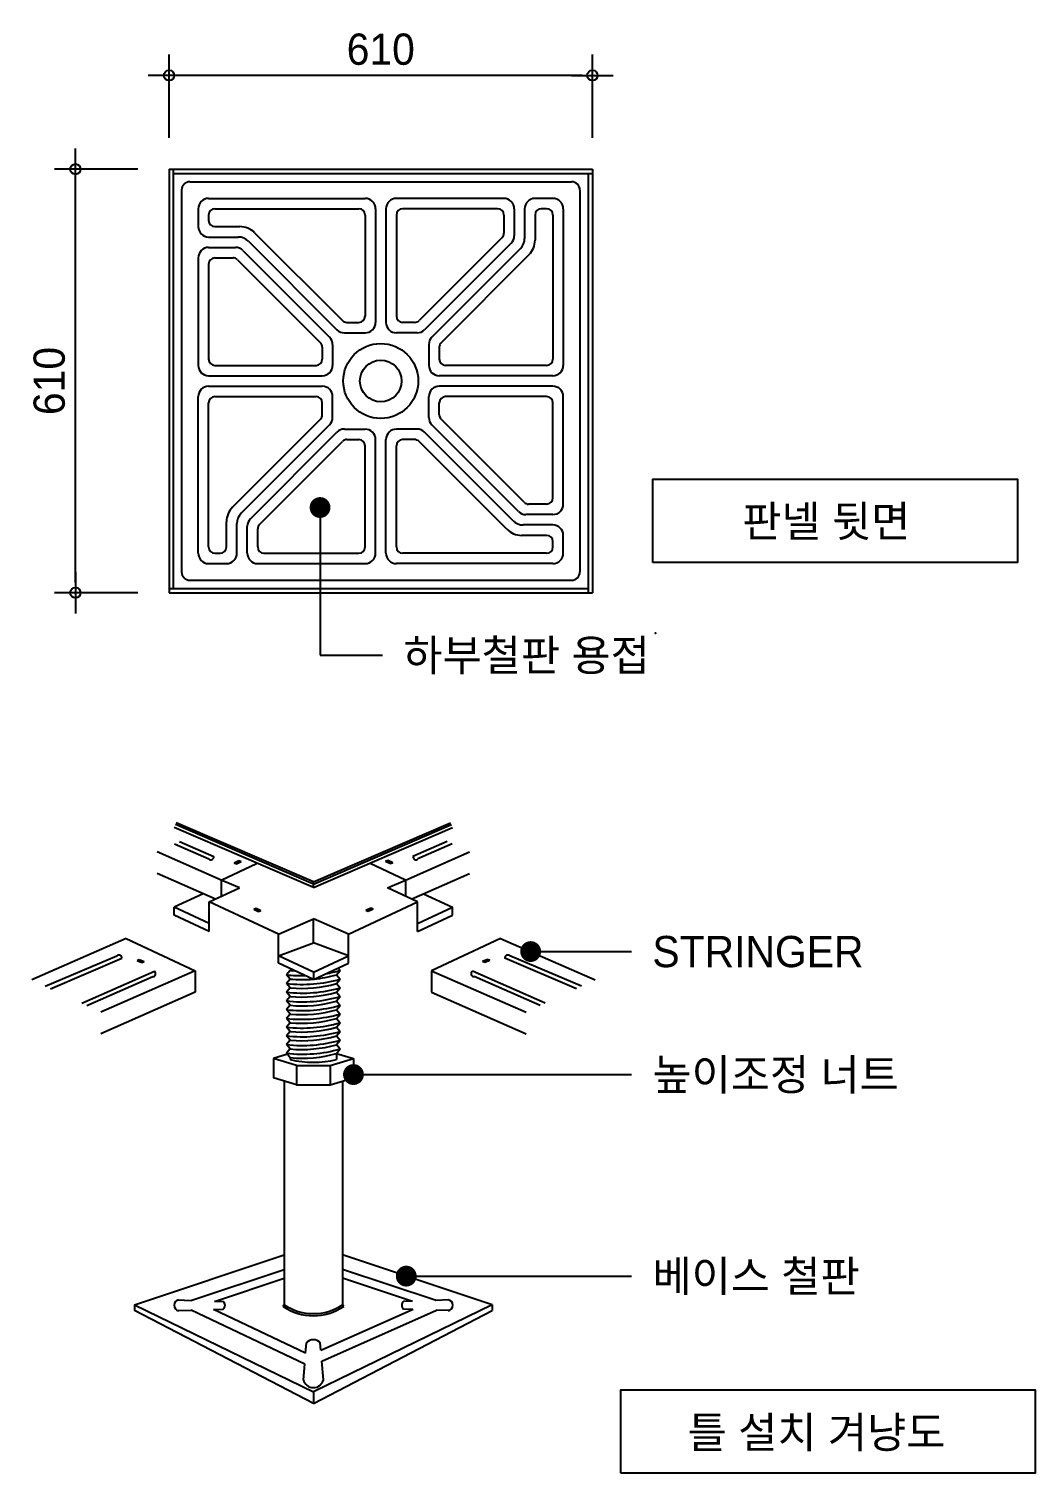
# Model space of a CAD drawing. Header units: millimetres. Extents: x 34525733 to 34529703, y -18666059 to -18663334.
# Drawn here: x 34527846 to 34528329, y -18664999 to -18664305 of the extents above; entities that cross this region are included whole.
import ezdxf
from ezdxf.enums import TextEntityAlignment as Align

# ---------------------------------------------------------------- set-up
doc = ezdxf.new("R2010")
doc.units = ezdxf.units.MM
doc.header["$LTSCALE"] = 100
doc.header["$MEASUREMENT"] = 0
doc.layers.get('DEFPOINTS').update_dxf_attribs({"color": 124})
for name, color, linetype in [('5FIN', 5, 'Continuous'), ('DIM', 7, 'Continuous'), ('DIME', 1, 'Continuous'), ('FINL', 5, 'Continuous'), ('SEC2', 7, 'Continuous'), ('TEX', 3, 'Continuous')]:
    doc.layers.add(name, color=color, linetype=linetype)
doc.styles.add('돋움', font='')
doc.styles.get('돋움').set_extended_font_data('Dotum')
doc.dimstyles.new('DIM(3)', dxfattribs={"dimscale": 5, "dimtxt": 3, "dimasz": 1, "dimexe": 2, "dimexo": 3, "dimgap": 1, "dimtad": 1, "dimdec": 0, "dimzin": 0, "dimdsep": 46, "dimlunit": 6, "dimtxsty": '돋움', "dimblk1": 'DIMDOT', "dimblk2": 'DIMDOT', "dimsah": 1, "dimcen": 2.5, "dimclrd": 1, "dimclre": 1, "dimazin": 0, "dimtfac": 1, "dimtdec": 0, "dimtix": 1, "dimtmove": 2, "dimatfit": 2, "dimldrblk": 'DIMDOT', "dimfxl": 0, "dimtolj": 1, "dimtzin": 0, "dimarcsym": 0})

# ---------------------------------------------------------------- blocks, each defined once
blk = doc.blocks.new('DIMDOT')
blk.add_line((-2, 0), (2, 0))
blk.add_circle((0, 0), 0.5)
blk = doc.blocks.new('*D16')
at = {"layer": 'DEFPOINTS', "color": 0}
for p in [(34527912.87, -18664327.59), (34527912.87, -18664372.59), (34528116.2, -18664372.59)]:
    blk.add_point(p, dxfattribs=at)
at = {"layer": 'DIM', "color": 1, "lineweight": -2}
for p, q in [((34527912.87, -18664357.59), (34527912.87, -18664317.59)), ((34528116.2, -18664357.59), (34528116.2, -18664317.59)), ((34528111.2, -18664327.59), (34527917.87, -18664327.59))]:
    blk.add_line(p, q, dxfattribs=at)
at = {"layer": 'DIM', "color": 1, "lineweight": -2, "xscale": 5, "yscale": 5, "zscale": 5, "rotation": 180}
blk.add_blockref('DIMDOT', (34527912.87, -18664327.59), dxfattribs=at)
at = {"layer": 'DIM', "color": 1, "lineweight": -2, "xscale": 5, "yscale": 5, "zscale": 5}
blk.add_blockref('DIMDOT', (34528116.2, -18664327.59), dxfattribs=at)
at = {"layer": 'DIM', "color": 0, "insert": (34528014.54, -18664315.08), "char_height": 15, "attachment_point": 5, "style": '돋움'}
blk.add_mtext('\\A1;610', dxfattribs=at)
blk = doc.blocks.new('*D17')
at = {"layer": 'DEFPOINTS', "color": 0}
for p in [(34527867.87, -18664372.59), (34527912.87, -18664372.59), (34527912.87, -18664575.93)]:
    blk.add_point(p, dxfattribs=at)
at = {"layer": 'DIM', "color": 1, "lineweight": -2}
for p, q in [((34527897.87, -18664372.59), (34527857.87, -18664372.59)), ((34527867.87, -18664570.93), (34527867.87, -18664377.59)), ((34527897.87, -18664575.93), (34527857.87, -18664575.93))]:
    blk.add_line(p, q, dxfattribs=at)
at = {"layer": 'DIM', "color": 1, "lineweight": -2, "xscale": 5, "yscale": 5, "zscale": 5}
for p, rotation in [((34527867.87, -18664372.59), 90), ((34527867.87, -18664575.93), 270)]:
    blk.add_blockref('DIMDOT', p, dxfattribs=dict(at, rotation=rotation))
at = {"layer": 'DIM', "color": 0, "insert": (34527855.36, -18664474.26), "char_height": 15, "attachment_point": 5, "rotation": 90, "style": '돋움'}
blk.add_mtext('\\A1;610', dxfattribs=at)

msp = doc.modelspace()

# ---------------------------------------------------------------- linework, layer by layer
for points in [[(34528145.29, -18664561.4), (34528145.29, -18664521.4), (34528320.29, -18664521.4), (34528320.29, -18664561.4)], [(34528129.87, -18664998.52), (34528129.87, -18664958.52), (34528328.84, -18664958.52), (34528328.84, -18664998.52)]]:
    msp.add_lwpolyline(points, close=True)
at = {"layer": '5FIN'}
msp.add_point((34528146.44, -18664595.38), dxfattribs=at)
at = {"layer": 'DIME'}
for p, q in [((34527985.37, -18664535.01), (34527985.37, -18664605.93)), ((34527985.37, -18664605.93), (34528015.37, -18664605.93)), ((34528086.54, -18664748.15), (34528135, -18664748.15)), ((34528001.42, -18664807.19), (34528135, -18664807.19)), ((34528026.77, -18664903.96), (34528135, -18664903.96))]:
    msp.add_line(p, q, dxfattribs=at)
at = {"layer": 'FINL'}
for p, q in [((34527914.87, -18664372.59), (34527914.87, -18664573.93)), ((34527914.87, -18664374.59), (34528116.2, -18664374.59)), ((34527922.87, -18664378.59), (34528106.2, -18664378.59)), ((34528114.2, -18664374.59), (34528114.2, -18664575.93)), ((34527918.87, -18664382.59), (34527918.87, -18664565.93)), ((34527931.87, -18664386.59), (34528007.04, -18664386.59)), ((34528073.65, -18664386.59), (34528022.04, -18664386.59)), ((34528097.2, -18664386.59), (34528088.65, -18664386.59)), ((34528110.2, -18664382.59), (34528110.2, -18664565.93)), ((34527926.87, -18664391.59), (34527926.87, -18664400.15)), ((34527934.87, -18664391.59), (34528004.04, -18664391.59)), ((34528012.04, -18664391.59), (34528012.04, -18664446.15)), ((34528017.04, -18664391.59), (34528017.04, -18664446.15)), ((34528070.65, -18664391.59), (34528025.04, -18664391.59)), ((34528078.65, -18664391.59), (34528078.65, -18664404.55)), ((34528083.65, -18664391.59), (34528083.65, -18664405.79)), ((34528094.2, -18664391.59), (34528091.65, -18664391.59)), ((34528102.2, -18664391.59), (34528102.2, -18664466.76)), ((34527931.87, -18664394.59), (34527931.87, -18664397.15)), ((34527934.87, -18664400.15), (34527946.89, -18664400.15)), ((34528007.04, -18664394.59), (34528007.04, -18664443.15)), ((34528022.04, -18664394.59), (34528022.04, -18664443.15)), ((34528073.65, -18664394.59), (34528073.65, -18664403.3)), ((34528088.65, -18664394.59), (34528088.65, -18664406.62)), ((34528097.2, -18664394.59), (34528097.2, -18664463.76)), ((34527931.87, -18664405.15), (34527946.07, -18664405.15)), ((34527951.01, -18664407.2), (34527993.5, -18664449.69)), ((34527953.96, -18664403.08), (34527996.16, -18664445.28)), ((34528072.77, -18664405.43), (34528032.92, -18664445.28)), ((34527931.87, -18664410.15), (34527944.82, -18664410.15)), ((34527948.36, -18664411.62), (34527989.97, -18664453.23)), ((34528077.18, -18664408.08), (34528035.57, -18664449.69)), ((34528081.59, -18664410.74), (34528039.11, -18664453.23)), ((34528085.72, -18664413.69), (34528043.52, -18664455.88)), ((34527926.87, -18664415.15), (34527926.87, -18664466.76)), ((34527931.87, -18664418.15), (34527931.87, -18664463.76)), ((34527934.87, -18664415.15), (34527943.58, -18664415.15)), ((34527945.7, -18664416.03), (34527985.55, -18664455.88)), ((34527998.28, -18664446.15), (34528004.04, -18664446.15)), ((34528030.79, -18664446.15), (34528025.04, -18664446.15)), ((34527997.04, -18664451.15), (34528007.04, -18664451.15)), ((34528032.04, -18664451.15), (34528022.04, -18664451.15)), ((34527986.43, -18664458), (34527986.43, -18664463.76)), ((34527991.43, -18664456.76), (34527991.43, -18664466.76)), ((34528037.64, -18664456.76), (34528037.64, -18664466.76)), ((34528042.64, -18664458), (34528042.64, -18664463.76)), ((34527934.87, -18664466.76), (34527983.43, -18664466.76)), ((34528094.2, -18664466.76), (34528045.64, -18664466.76)), ((34527931.87, -18664471.76), (34527986.43, -18664471.76)), ((34527931.87, -18664476.76), (34527986.43, -18664476.76)), ((34528097.2, -18664471.76), (34528042.64, -18664471.76)), ((34528097.2, -18664476.76), (34528042.64, -18664476.76)), ((34527926.87, -18664556.93), (34527926.87, -18664481.76)), ((34527934.87, -18664481.76), (34527983.43, -18664481.76)), ((34527991.43, -18664491.76), (34527991.43, -18664481.76)), ((34528037.64, -18664491.76), (34528037.64, -18664481.76)), ((34528094.2, -18664481.76), (34528045.64, -18664481.76)), ((34528102.2, -18664533.37), (34528102.2, -18664481.76)), ((34527931.87, -18664553.93), (34527931.87, -18664484.76)), ((34527986.43, -18664490.52), (34527986.43, -18664484.76)), ((34528042.64, -18664490.52), (34528042.64, -18664484.76)), ((34528097.2, -18664530.37), (34528097.2, -18664484.76)), ((34527943.36, -18664534.83), (34527985.55, -18664492.64)), ((34527947.48, -18664537.78), (34527989.97, -18664495.3)), ((34527997.04, -18664497.37), (34528007.04, -18664497.37)), ((34528032.04, -18664497.37), (34528022.04, -18664497.37)), ((34528080.72, -18664536.9), (34528039.11, -18664495.3)), ((34528083.37, -18664532.49), (34528043.52, -18664492.64)), ((34527951.89, -18664540.44), (34527993.5, -18664498.83)), ((34527956.31, -18664543.1), (34527996.16, -18664503.25)), ((34527998.28, -18664502.37), (34528004.04, -18664502.37)), ((34528012.04, -18664556.93), (34528012.04, -18664502.37)), ((34528017.04, -18664556.93), (34528017.04, -18664502.37)), ((34528030.79, -18664502.37), (34528025.04, -18664502.37)), ((34528075.11, -18664545.44), (34528032.92, -18664503.25)), ((34528078.06, -18664541.32), (34528035.57, -18664498.83)), ((34528007.04, -18664553.93), (34528007.04, -18664505.37)), ((34528022.04, -18664553.93), (34528022.04, -18664505.37)), ((34528097.2, -18664538.37), (34528084.25, -18664538.37)), ((34528094.2, -18664533.37), (34528085.49, -18664533.37)), ((34527940.43, -18664553.93), (34527940.43, -18664541.9)), ((34527945.43, -18664556.93), (34527945.43, -18664542.73)), ((34527950.43, -18664556.93), (34527950.43, -18664543.98)), ((34527955.43, -18664553.93), (34527955.43, -18664545.22)), ((34528097.2, -18664543.37), (34528083.01, -18664543.37)), ((34528094.2, -18664548.37), (34528082.18, -18664548.37)), ((34528097.2, -18664553.93), (34528097.2, -18664551.37)), ((34528102.2, -18664556.93), (34528102.2, -18664548.37)), ((34527934.87, -18664556.93), (34527937.43, -18664556.93)), ((34527958.43, -18664556.93), (34528004.04, -18664556.93)), ((34528094.2, -18664556.93), (34528025.04, -18664556.93)), ((34527931.87, -18664561.93), (34527940.43, -18664561.93)), ((34527955.43, -18664561.93), (34528007.04, -18664561.93)), ((34528097.2, -18664561.93), (34528022.04, -18664561.93)), ((34527912.87, -18664573.93), (34528114.2, -18664573.93)), ((34527922.87, -18664569.93), (34528106.2, -18664569.93)), ((34527982.18, -18664717.43), (34527915.35, -18664688.63)), ((34527982.18, -18664715.81), (34527915.91, -18664687.23)), ((34527982.18, -18664714.73), (34527916.28, -18664686.31)), ((34527982.18, -18664714.73), (34528048.08, -18664686.31)), ((34527982.18, -18664715.81), (34528048.45, -18664687.23)), ((34527982.18, -18664717.43), (34528049.01, -18664688.63)), ((34527915.45, -18664696.42), (34527931.95, -18664703.67)), ((34527917.86, -18664695.3), (34527934.37, -18664702.54)), ((34528046.5, -18664695.3), (34528029.99, -18664702.54)), ((34528048.91, -18664696.42), (34528032.41, -18664703.67)), ((34527937.95, -18664713.81), (34527907.16, -18664700.29)), ((34527937.95, -18664713.81), (34527954.91, -18664705.9)), ((34527944.08, -18664705.58), (34527946.43, -18664704.49)), ((34527944.08, -18664705.58), (34527945.18, -18664706.06)), ((34527945.18, -18664706.06), (34527947.52, -18664704.97)), ((34527946.43, -18664704.49), (34527947.52, -18664704.97)), ((34528026.41, -18664713.81), (34528009.45, -18664705.9)), ((34528017.93, -18664704.49), (34528016.84, -18664704.97)), ((34528019.18, -18664706.06), (34528016.84, -18664704.97)), ((34528020.28, -18664705.58), (34528017.93, -18664704.49)), ((34528020.28, -18664705.58), (34528019.18, -18664706.06)), ((34528026.41, -18664713.81), (34528057.2, -18664700.29)), ((34527935.15, -18664722.96), (34527907.16, -18664710.67)), ((34528029.2, -18664722.96), (34528057.2, -18664710.67)), ((34527932.18, -18664724.35), (34527946.62, -18664717.61)), ((34527937.95, -18664713.81), (34527937.95, -18664721.65)), ((34527946.62, -18664717.61), (34527937.95, -18664713.81)), ((34527982.18, -18664717.43), (34527982.18, -18664714.73)), ((34528017.74, -18664717.61), (34528026.41, -18664713.81)), ((34528032.18, -18664724.35), (34528017.74, -18664717.61)), ((34528026.41, -18664713.81), (34528026.41, -18664721.65)), ((34527929.29, -18664720.38), (34527915.35, -18664726.88)), ((34527932.18, -18664734.72), (34527915.35, -18664726.88)), ((34527915.35, -18664730.7), (34527915.35, -18664726.88)), ((34527965.36, -18664739.82), (34527932.18, -18664724.35)), ((34527932.18, -18664738.48), (34527932.18, -18664724.35)), ((34527999, -18664739.82), (34528032.18, -18664724.35)), ((34528032.18, -18664738.48), (34528032.18, -18664724.35)), ((34528032.18, -18664734.72), (34528049, -18664726.88)), ((34528035.07, -18664720.38), (34528049, -18664726.88)), ((34528049, -18664730.7), (34528049, -18664726.88)), ((34527932.18, -18664738.48), (34527915.35, -18664730.7)), ((34527953.53, -18664727.77), (34527954.62, -18664727.29)), ((34527953.53, -18664727.77), (34527955.87, -18664728.86)), ((34527954.62, -18664727.29), (34527956.97, -18664728.38)), ((34527955.87, -18664728.86), (34527956.97, -18664728.38)), ((34527965.36, -18664739.82), (34527982.18, -18664732.43)), ((34527999, -18664739.82), (34527982.18, -18664732.43)), ((34527982.18, -18664743.99), (34527982.18, -18664732.43)), ((34528009.74, -18664727.29), (34528007.39, -18664728.38)), ((34528008.49, -18664728.86), (34528007.39, -18664728.38)), ((34528010.83, -18664727.77), (34528008.49, -18664728.86)), ((34528010.83, -18664727.77), (34528009.74, -18664727.29)), ((34528032.18, -18664738.48), (34528049, -18664730.7)), ((34527965.36, -18664753.73), (34527965.36, -18664739.82)), ((34527999, -18664753.73), (34527999, -18664739.82)), ((34527892.27, -18664741.87), (34527846.88, -18664761.8)), ((34527892.27, -18664741.87), (34527925.45, -18664757.34)), ((34527965.36, -18664750.2), (34527982.18, -18664743.99)), ((34527999, -18664750.2), (34527982.18, -18664743.99)), ((34528072.09, -18664741.87), (34528038.91, -18664757.34)), ((34528072.09, -18664741.87), (34528117.48, -18664761.8)), ((34527853.39, -18664764.83), (34527887.83, -18664750.21)), ((34527855.83, -18664765.97), (34527890.22, -18664751.37)), ((34527897.46, -18664752.38), (34527898.56, -18664751.9)), ((34527897.46, -18664752.38), (34527899.81, -18664753.48)), ((34527898.56, -18664751.9), (34527900.9, -18664753)), ((34527899.81, -18664753.48), (34527900.9, -18664753)), ((34527982.18, -18664758.04), (34527965.36, -18664750.2)), ((34527982.18, -18664761.51), (34527965.36, -18664753.73)), ((34527982.18, -18664758.04), (34527999, -18664750.2)), ((34527982.18, -18664761.51), (34527999, -18664753.73)), ((34528065.8, -18664751.9), (34528063.46, -18664753)), ((34528064.55, -18664753.48), (34528063.46, -18664753)), ((34528066.9, -18664752.38), (34528064.55, -18664753.48)), ((34528066.9, -18664752.38), (34528065.8, -18664751.9)), ((34528108.53, -18664765.97), (34528074.14, -18664751.37)), ((34528110.97, -18664764.83), (34528076.53, -18664750.21)), ((34527870.88, -18664772.99), (34527905.84, -18664757.64)), ((34527873.3, -18664774.12), (34527905.04, -18664760.18)), ((34527925.45, -18664757.34), (34527880.05, -18664777.27)), ((34527925.45, -18664757.34), (34527925.45, -18664767.72)), ((34527971.04, -18664757.18), (34527969.3, -18664759.28)), ((34527971.04, -18664761.37), (34527969.3, -18664759.28)), ((34527971.04, -18664761.37), (34527969.3, -18664763.47)), ((34527982.18, -18664758.04), (34527982.18, -18664761.51)), ((34527982.18, -18664758.04), (34527982.18, -18664761.51)), ((34527993.32, -18664759.3), (34527995.06, -18664757.2)), ((34527993.32, -18664759.3), (34527995.06, -18664761.39)), ((34527993.32, -18664763.49), (34527995.06, -18664761.39)), ((34527994.07, -18664756.01), (34527995.06, -18664757.2)), ((34528038.91, -18664757.34), (34528084.3, -18664777.27)), ((34528038.91, -18664757.34), (34528038.91, -18664767.72)), ((34528093.48, -18664772.99), (34528058.52, -18664757.64)), ((34528091.06, -18664774.12), (34528059.32, -18664760.18)), ((34527925.45, -18664767.72), (34527880.05, -18664787.65)), ((34527971.04, -18664765.56), (34527969.3, -18664763.47)), ((34527971.04, -18664765.56), (34527969.3, -18664767.66)), ((34527971.04, -18664769.75), (34527969.3, -18664767.66)), ((34527993.32, -18664763.49), (34527995.06, -18664765.58)), ((34527993.32, -18664767.68), (34527995.06, -18664765.58)), ((34527993.32, -18664767.68), (34527995.06, -18664769.78)), ((34528038.91, -18664767.72), (34528084.3, -18664787.65)), ((34527971.04, -18664769.75), (34527969.3, -18664771.85)), ((34527971.04, -18664773.94), (34527969.3, -18664771.85)), ((34527971.04, -18664773.94), (34527969.3, -18664776.04)), ((34527993.32, -18664771.87), (34527995.06, -18664769.78)), ((34527993.32, -18664771.87), (34527995.06, -18664773.97)), ((34527993.32, -18664776.06), (34527995.06, -18664773.97)), ((34527971.04, -18664778.13), (34527969.3, -18664776.04)), ((34527971.04, -18664778.13), (34527969.3, -18664780.23)), ((34527971.04, -18664782.32), (34527969.3, -18664780.23)), ((34527971.04, -18664782.32), (34527969.3, -18664784.42)), ((34527993.32, -18664776.06), (34527995.06, -18664778.16)), ((34527993.32, -18664780.25), (34527995.06, -18664778.16)), ((34527993.32, -18664780.25), (34527995.06, -18664782.35)), ((34527993.32, -18664784.44), (34527995.06, -18664782.35)), ((34527971.04, -18664786.51), (34527969.3, -18664784.42)), ((34527971.04, -18664786.51), (34527969.3, -18664788.61)), ((34527971.04, -18664790.7), (34527969.3, -18664788.61)), ((34527993.32, -18664784.44), (34527995.06, -18664786.54)), ((34527993.32, -18664788.63), (34527995.06, -18664786.54)), ((34527993.32, -18664788.63), (34527995.06, -18664790.73)), ((34527971.04, -18664790.7), (34527969.3, -18664792.8)), ((34527971.04, -18664794.89), (34527969.3, -18664792.8)), ((34527971.04, -18664794.89), (34527969.3, -18664796.99)), ((34527993.28, -18664797.05), (34527995.06, -18664794.92)), ((34527993.32, -18664792.82), (34527995.06, -18664790.73)), ((34527993.32, -18664792.82), (34527995.06, -18664794.92)), ((34527969.68, -18664797.44), (34527962.94, -18664799.48)), ((34527974.12, -18664802.87), (34527962.94, -18664799.48)), ((34527962.94, -18664799.48), (34527962.94, -18664808.73)), ((34527971.04, -18664799.09), (34527969.3, -18664796.99)), ((34527971.07, -18664799.08), (34527971.07, -18664799.94)), ((34527974.12, -18664802.87), (34527990.24, -18664802.87)), ((34527974.12, -18664802.87), (34527974.12, -18664812.11)), ((34527990.24, -18664802.87), (34528001.42, -18664799.48)), ((34527990.24, -18664802.87), (34527990.24, -18664812.11)), ((34527993.28, -18664797.05), (34527993.28, -18664799.94)), ((34527993.31, -18664797.03), (34528001.42, -18664799.48)), ((34528001.42, -18664799.48), (34528001.42, -18664808.73)), ((34527974.12, -18664812.11), (34527962.94, -18664808.73)), ((34527990.24, -18664812.11), (34528001.42, -18664808.73)), ((34527968.18, -18664810.32), (34527968.18, -18664917.66)), ((34527974.12, -18664812.11), (34527990.24, -18664812.11)), ((34527996.18, -18664810.32), (34527996.18, -18664917.66)), ((34527896.29, -18664917.66), (34527968.18, -18664893.8)), ((34528068.07, -18664917.66), (34527996.18, -18664893.8)), ((34527923.28, -18664915.69), (34527968.18, -18664900.79)), ((34527934.64, -18664916.06), (34527968.18, -18664904.93)), ((34528041.08, -18664915.69), (34527996.18, -18664900.79)), ((34528029.72, -18664916.06), (34527996.18, -18664904.93)), ((34527896.29, -18664917.66), (34527896.29, -18664920.42)), ((34527896.29, -18664917.66), (34527982.18, -18664959.47)), ((34527982.18, -18664965.08), (34527896.29, -18664920.42)), ((34527917.02, -18664915.39), (34527923.52, -18664915.61)), ((34527917.02, -18664920.5), (34527923.53, -18664920.28)), ((34527978.01, -18664946.18), (34527923.53, -18664920.28)), ((34527934.22, -18664919.92), (34527938.88, -18664919.76)), ((34527978.46, -18664940.86), (34527934.22, -18664919.92)), ((34527934.86, -18664915.99), (34527938.88, -18664916.13)), ((34527967.62, -18664918.49), (34527968.18, -18664917.66)), ((34528068.07, -18664917.66), (34527982.18, -18664959.47)), ((34527982.18, -18664965.08), (34528068.07, -18664920.42)), ((34527985.78, -18664939.44), (34528030.15, -18664919.84)), ((34527986.23, -18664944.71), (34528041.24, -18664920.29)), ((34527996.74, -18664918.49), (34527996.18, -18664917.66)), ((34528029.5, -18664915.99), (34528025.48, -18664916.13)), ((34528029.98, -18664919.91), (34528025.48, -18664919.76)), ((34528047.33, -18664915.39), (34528040.84, -18664915.61)), ((34528047.33, -18664920.5), (34528041.24, -18664920.29)), ((34528068.07, -18664917.66), (34528068.07, -18664920.42)), ((34527978.46, -18664940.86), (34527978.87, -18664936.05)), ((34527985.78, -18664939.44), (34527985.49, -18664936.05)), ((34527977.37, -18664953.74), (34527978.01, -18664946.18)), ((34527986.99, -18664953.74), (34527986.23, -18664944.71)), ((34527982.18, -18664959.47), (34527982.18, -18664965.08))]:
    msp.add_line(p, q, dxfattribs=at)
for radius in [18, 10]:
    msp.add_circle((34528014.54, -18664474.26), radius, dxfattribs=at)
for centre, radius, start, end in [((34527922.87, -18664382.59), 4, 90, 180), ((34528106.2, -18664382.59), 4, 0, 90), ((34527931.87, -18664391.59), 5, 90, 180), ((34528007.04, -18664391.59), 5, 0, 90), ((34528022.04, -18664391.59), 5, 90, 180), ((34528073.65, -18664391.59), 5, 0, 90), ((34528088.65, -18664391.59), 5, 90, 180), ((34528097.2, -18664391.59), 5, 0, 90), ((34527934.87, -18664394.59), 3, 90, 180), ((34528004.04, -18664394.59), 3, 0, 90), ((34528025.04, -18664394.59), 3, 90, 180), ((34528070.65, -18664394.59), 3, 0, 90), ((34528091.65, -18664394.59), 3, 90, 180), ((34528094.2, -18664394.59), 3, 0, 90), ((34527931.87, -18664400.15), 5, 180, 270), ((34527934.87, -18664397.15), 3, 180, 270), ((34527946.89, -18664410.15), 10, 45, 90), ((34527946.07, -18664412.15), 7, 45, 90), ((34528070.65, -18664403.3), 3, 315, 0), ((34528073.65, -18664404.55), 5, 315, 0), ((34528076.65, -18664405.79), 7, 315, 0), ((34528078.65, -18664406.62), 10, 315, 0), ((34527931.87, -18664415.15), 5, 90, 180), ((34527944.82, -18664415.15), 5, 45, 90), ((34527934.87, -18664418.15), 3, 90, 180), ((34527943.58, -18664418.15), 3, 45, 90), ((34527998.28, -18664443.15), 3, 225, 270), ((34528004.04, -18664443.15), 3, 270, 0), ((34528007.04, -18664446.15), 5, 270, 0), ((34528022.04, -18664446.15), 5, 180, 270), ((34528025.04, -18664443.15), 3, 180, 270), ((34528030.79, -18664443.15), 3, 270, 315), ((34527983.43, -18664458), 3, 0, 45), ((34527986.43, -18664456.76), 5, 0, 45), ((34527997.04, -18664446.15), 5, 225, 270), ((34528032.04, -18664446.15), 5, 270, 315), ((34528042.64, -18664456.76), 5, 135, 180), ((34528045.64, -18664458), 3, 135, 180), ((34527931.87, -18664466.76), 5, 180, 270), ((34527934.87, -18664463.76), 3, 180, 270), ((34527983.43, -18664463.76), 3, 270, 0), ((34527986.43, -18664466.76), 5, 270, 0), ((34528042.64, -18664466.76), 5, 180, 270), ((34528045.64, -18664463.76), 3, 180, 270), ((34528094.2, -18664463.76), 3, 270, 0), ((34528097.2, -18664466.76), 5, 270, 0), ((34527931.87, -18664481.76), 5, 90, 180), ((34527986.43, -18664481.76), 5, 0, 90), ((34528042.64, -18664481.76), 5, 90, 180), ((34528097.2, -18664481.76), 5, 0, 90), ((34527934.87, -18664484.76), 3, 90, 180), ((34527983.43, -18664484.76), 3, 0, 90), ((34528045.64, -18664484.76), 3, 90, 180), ((34528094.2, -18664484.76), 3, 0, 90), ((34527983.43, -18664490.52), 3, 315, 0), ((34528045.64, -18664490.52), 3, 180, 225), ((34527986.43, -18664491.76), 5, 315, 0), ((34527997.04, -18664502.37), 5, 90, 135), ((34528007.04, -18664502.37), 5, 0, 90), ((34528022.04, -18664502.37), 5, 90, 180), ((34528032.04, -18664502.37), 5, 45, 90), ((34528042.64, -18664491.76), 5, 180, 225), ((34527998.28, -18664505.37), 3, 90, 135), ((34528004.04, -18664505.37), 3, 0, 90), ((34528025.04, -18664505.37), 3, 90, 180), ((34528030.79, -18664505.37), 3, 45, 90), ((34528085.49, -18664530.37), 3, 225, 270), ((34528094.2, -18664530.37), 3, 270, 0), ((34527950.43, -18664541.9), 10, 135, 180), ((34527952.43, -18664542.73), 7, 135, 180), ((34528084.25, -18664533.37), 5, 225, 270), ((34528097.2, -18664533.37), 5, 270, 0), ((34527955.43, -18664543.98), 5, 135, 180), ((34527958.43, -18664545.22), 3, 135, 180), ((34528082.18, -18664538.37), 10, 225, 270), ((34528083.01, -18664536.37), 7, 225, 270), ((34528097.2, -18664548.37), 5, 0, 90), ((34528094.2, -18664551.37), 3, 0, 90), ((34527931.87, -18664556.93), 5, 180, 270), ((34527934.87, -18664553.93), 3, 180, 270), ((34527937.43, -18664553.93), 3, 270, 0), ((34527940.43, -18664556.93), 5, 270, 0), ((34527955.43, -18664556.93), 5, 180, 270), ((34527958.43, -18664553.93), 3, 180, 270), ((34528004.04, -18664553.93), 3, 270, 0), ((34528007.04, -18664556.93), 5, 270, 0), ((34528022.04, -18664556.93), 5, 180, 270), ((34528025.04, -18664553.93), 3, 180, 270), ((34528094.2, -18664553.93), 3, 270, 0), ((34528097.2, -18664556.93), 5, 270, 0), ((34527922.87, -18664565.93), 4, 180, 270), ((34528106.2, -18664565.93), 4, 270, 0), ((34527932.95, -18664702.66), 1.42, 225.11948, 4.88123), ((34528031.41, -18664702.66), 1.42, 175.11877, 314.88052), ((34527888.81, -18664751.23), 1.42, 354.42002, 134.18176), ((34528075.55, -18664751.23), 1.42, 45.81824, 185.57998), ((34527904.97, -18664758.77), 1.42, 272.52515, 52.28689), ((34527976.85, -18664692.61), 67.11, 263.54112, 271.21475), ((34527976.85, -18664696.8), 67.11, 263.54112, 285.74193), ((34527976.73, -18664697.07), 60.38, 264.55555, 266.62823), ((34527976.73, -18664701.26), 60.38, 264.55555, 274.97717), ((34527976.73, -18664701.26), 60.38, 275.47021, 285.87418), ((34527976.85, -18664692.61), 67.11, 279.65743, 285.74193), ((34528059.39, -18664758.77), 1.42, 127.71311, 267.47485), ((34527976.85, -18664700.99), 67.11, 263.54112, 285.74193), ((34527976.73, -18664709.64), 60.38, 264.55555, 285.87418), ((34527976.77, -18664705.45), 60.38, 264.55555, 285.87418), ((34527976.82, -18664709.37), 67.11, 263.54112, 285.74193), ((34527976.85, -18664705.18), 67.11, 263.54112, 285.74193), ((34527976.7, -18664713.84), 60.38, 264.55555, 285.87418), ((34527976.82, -18664713.56), 67.11, 263.54112, 285.74193), ((34527976.82, -18664717.75), 67.11, 263.54112, 285.74193), ((34527976.7, -18664722.22), 60.38, 264.55555, 285.87418), ((34527976.73, -18664718.02), 60.38, 264.55555, 285.87418), ((34527976.85, -18664721.94), 67.11, 263.54112, 285.74193), ((34527976.73, -18664726.41), 60.38, 264.55555, 285.87418), ((34527976.77, -18664730.59), 60.38, 264.55555, 285.87418), ((34527976.85, -18664726.13), 67.11, 263.54112, 285.74193), ((34527976.85, -18664730.32), 67.11, 263.54112, 285.74193), ((34527976.73, -18664734.79), 60.38, 264.55555, 285.87418), ((34527976.77, -18664738.98), 60.38, 264.55555, 285.87418), ((34527982.18, -18664755.59), 45.72, 255.94156, 284.05844), ((34527917.91, -18664917.94), 2.66, 98.52518, 261.47482), ((34527937.47, -18664917.94), 2.3, 307.737, 52.263), ((34527982.18, -18664896.91), 26.04, 235.99937, 304.00063), ((34527982.18, -18664896.91), 25.04, 235.99937, 304.00063), ((34528026.88, -18664917.94), 2.3, 127.737, 232.263), ((34528046.44, -18664917.94), 2.66, 278.52518, 81.47482), ((34527982.18, -18664938.75), 4.27, 39.08003, 140.91997), ((34527982.18, -18664952.49), 4.97, 194.46909, 345.53091)]:
    msp.add_arc(centre, radius, start, end, dxfattribs=at)
at = {"layer": 'SEC2'}
for p, q in [((34527912.87, -18664372.59), (34528116.2, -18664372.59)), ((34527912.87, -18664372.59), (34527912.87, -18664575.93)), ((34528116.2, -18664372.59), (34528116.2, -18664575.93)), ((34527912.87, -18664575.93), (34528116.2, -18664575.93))]:
    msp.add_line(p, q, dxfattribs=at)
at = {"layer": 'TEX', "color": 1, "const_width": 5}
for points in [[(34527987.79, -18664535.65, -1), (34527982.96, -18664534.36, -1)], [(34528088.96, -18664748.8, -1), (34528084.13, -18664747.51, -1)], [(34528003.84, -18664807.84, -1), (34527999.01, -18664806.55, -1)], [(34528029.19, -18664904.6, -1), (34528024.36, -18664903.31, -1)]]:
    msp.add_lwpolyline(points, format="xyb", close=True, dxfattribs=at)

# ---------------------------------------------------------------- texts
at = {"layer": 'TEX', "style": '돋움'}
for s, p in [('판넬 뒷면', (34528228.52, -18664541.4)), ('틀 설치 겨냥도', (34528223.85, -18664978.77))]:
    msp.add_text(s, height=15, dxfattribs=at).set_placement(p, align=Align.MIDDLE)
for s, p in [('하부철판 용접', (34528025.37, -18664613.43)), ('STRINGER', (34528145, -18664755.65)), ('높이조정 너트', (34528145, -18664814.69)), ('베이스 철판', (34528145, -18664911.46))]:
    msp.add_text(s, height=15, dxfattribs=at).set_placement(p)

# ---------------------------------------------------------------- dimensions: what is measured, and where the dimension line sits
at = {"layer": 'DIM'}
for base, p1, angle, picture, middle in [((34527912.87, -18664327.59), (34528116.2, -18664372.59), 180, '*D16', (34528014.54, -18664315.08)), ((34527867.87, -18664372.59), (34527912.87, -18664575.93), 90, '*D17', (34527855.36, -18664474.26))]:
    dim = msp.add_linear_dim(base=base, p1=p1, p2=(34527912.87, -18664372.59), angle=angle, text='610', dimstyle='DIM(3)', dxfattribs=at)
    dim.commit()
    dim.dimension.update_dxf_attribs({"geometry": picture, "text_midpoint": middle})

doc.saveas('drawing.dxf')
